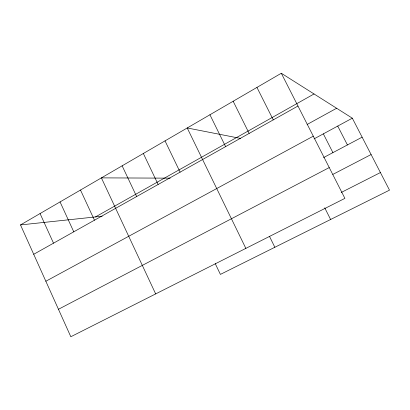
<?xml version="1.0" encoding="UTF-8"?>
<svg xmlns="http://www.w3.org/2000/svg" width="410" height="410" viewBox="0 0 410 410"><rect width="100%" height="100%" fill="white"/><g stroke="black" fill="none" stroke-linecap="round" stroke-linejoin="round"><path stroke-width="0.61" d="M281.306 73.252L344.897 198.368L70.822 336.748L20.5 224.931L281.306 73.252L352.318 118.182L389.5 190.143L220.406 274.398L215.229 263.615M95.438 216.931L314.045 93.962M33.712 254.287L297.967 106.026M307.121 124.476L336.625 108.255M45.843 281.245L313.286 136.171M314.06 138.882L352.318 118.182M323.567 157.583L362.127 137.165M58.461 309.278L329.245 167.567M332.823 174.419L371.106 154.539M341.284 192.449L380.413 172.554M20.5 224.931L102.198 216.208M170.186 178.145L101.393 177.884L155.667 293.914M240.716 138.447L187.221 127.966L245.851 248.378M337.732 126.075L347.424 144.95M323.341 133.86L332.92 152.633M324.735 207.834L330.609 219.483M256.947 87.417L273.27 119.884M233.162 101.249L249.157 133.414M209.925 114.764L225.602 146.626M269.606 236.616L274.843 247.271M165.035 140.871L180.108 172.149M143.346 153.483L158.132 184.479M122.139 165.819L136.648 196.534M80.493 190.04L94.464 220.201M60.055 201.925L73.764 231.814M40.062 213.554L53.515 243.171"/></g></svg>
